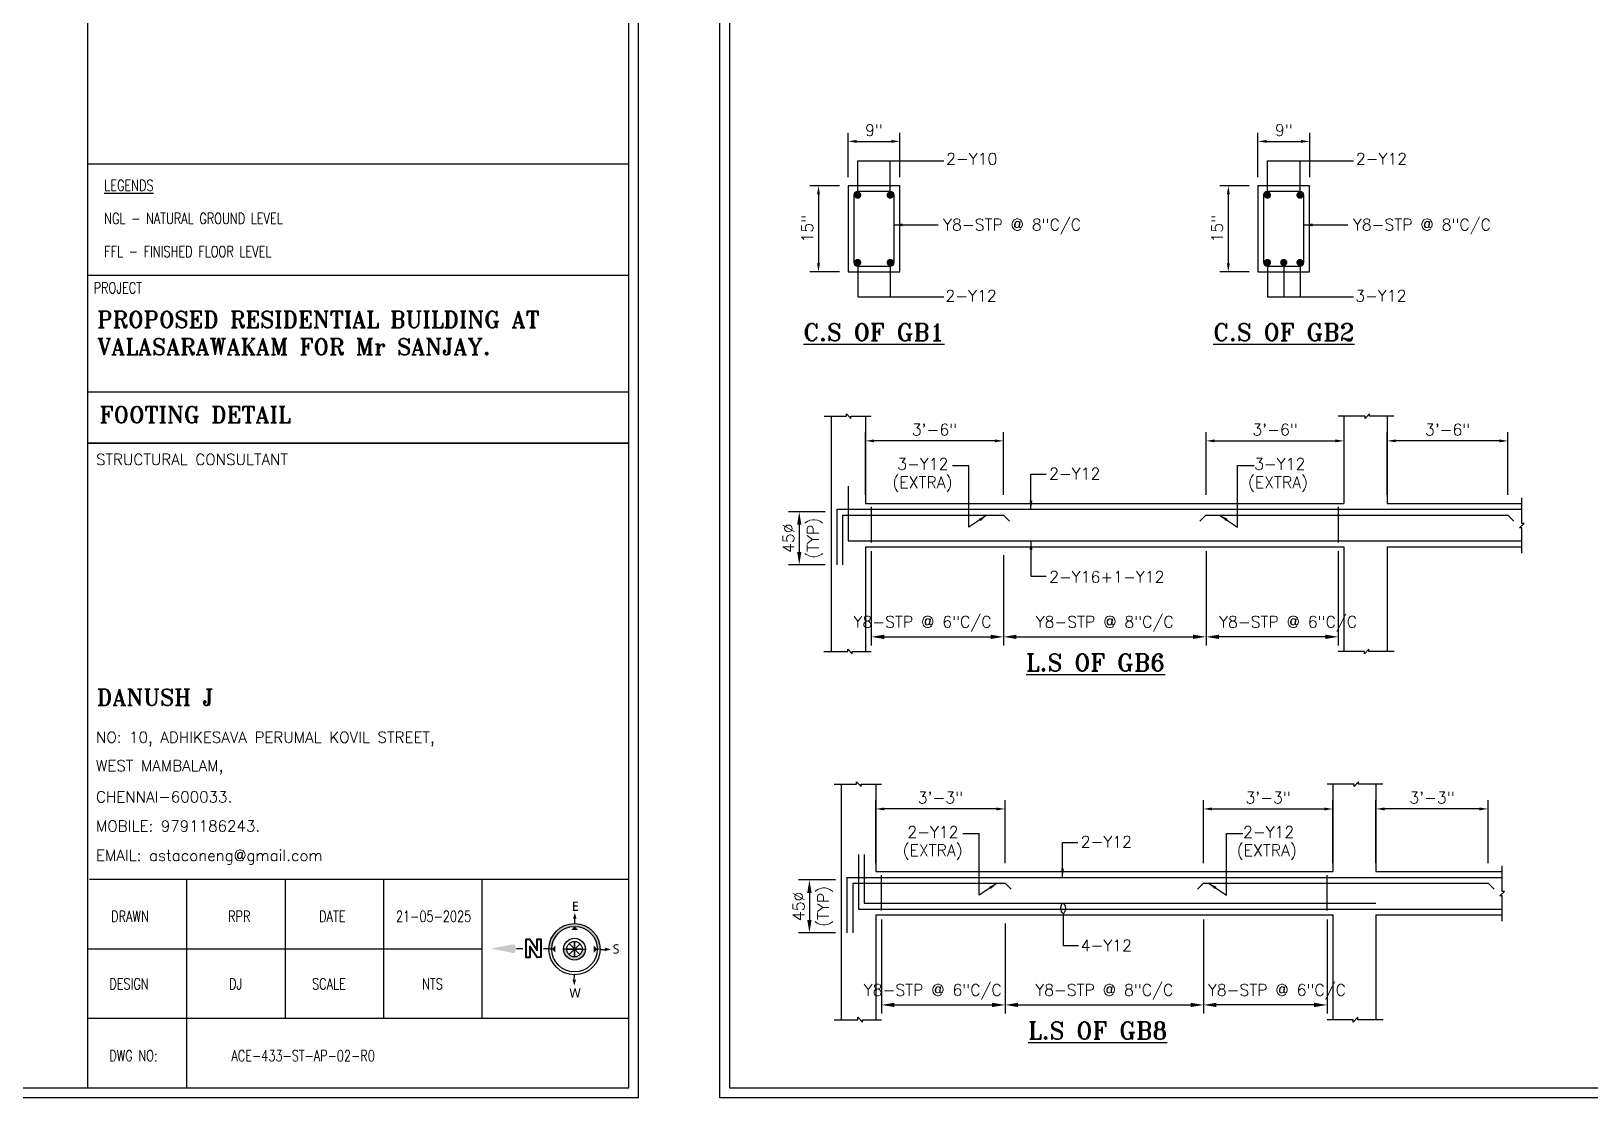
# Model space of a CAD drawing. Header units: inches. Extents: x 138161 to 144959, y -87384 to -84097.
# Drawn here: x 142251 to 143335, y -87384 to -86642 of the extents above; entities that cross this region are included whole.
import ezdxf
from ezdxf.enums import TextEntityAlignment as Align

# ---------------------------------------------------------------- set-up
doc = ezdxf.new("R2010")
doc.units = ezdxf.units.IN
doc.header["$LTSCALE"] = 20
doc.header["$MEASUREMENT"] = 0
doc.header["$PDMODE"] = 3
doc.linetypes.add('CENTER', pattern=[2, 1.25, -0.25, 0.25, -0.25])
for name, color, linetype in [('2con', 1, 'Continuous'), ('2grid', 9, 'CENTER'), ('5CON', 2, 'Continuous'), ('DIM', 1, 'Continuous'), ('ROD', 40, 'Continuous'), ('TEXT', 3, 'Continuous'), ('TITLE', 2, 'Continuous'), ('Title-block', 165, 'Continuous')]:
    doc.layers.add(name, color=color, linetype=linetype)
doc.layers.add('BOUNDARY', color=6, linetype='Continuous', lineweight=40)
doc.styles.add('ROMANS', font='romans.shx', dxfattribs={"height": 8})
doc.styles.add('ROMANT', font='romant.shx', dxfattribs={"height": 8})
doc.styles.add('S', font='SIMPLEX.shx', dxfattribs={"height": 8})
doc.styles.add('SFT3', font='simplex.shx', dxfattribs={"width": 0.75, "height": 150})
doc.styles.add('spot level', font='trebuc.ttf')
doc.dimstyles.new('ROMANS', dxfattribs={"dimtxt": 8, "dimasz": 6, "dimexe": 6, "dimexo": 6, "dimgap": 3, "dimtad": 1, "dimdec": 1, "dimzin": 1, "dimdsep": 46, "dimlunit": 4, "dimtxsty": 'ROMANS', "dimcen": 0.0625, "dimclrd": 1, "dimclre": 1, "dimclrt": 3, "dimadec": 0, "dimazin": 0, "dimtfac": 0.75, "dimtdec": 1, "dimtix": 1, "dimtofl": 0, "dimtmove": 2, "dimatfit": 3, "dimfxl": 1, "dimtolj": 1, "dimtzin": 0, "dimarcsym": 0})

# ---------------------------------------------------------------- blocks, each defined once
blk = doc.blocks.new('*D751')
at = {"layer": 'DEFPOINTS', "color": 0, "transparency": 16777216}
for p in [(142819, -86749.1, 0), (142798.4, -86809.1, 0), (142819, -86809.1, 0)]:
    blk.add_point(p, dxfattribs=at)
at = {"layer": 'DIM', "color": 1, "lineweight": -2, "transparency": 16777216}
for p, q in [((142813, -86749.1, 0), (142792.4, -86749.1, 0)), ((142798.4, -86755.1, 0), (142798.4, -86803.1, 0)), ((142813, -86809.1, 0), (142792.4, -86809.1, 0))]:
    blk.add_line(p, q, dxfattribs=at)
at = {"layer": 'DIM', "color": 1, "transparency": 16777216}
for points in [[(142797.4, -86755.1, 0), (142799.4, -86755.1, 0), (142798.4, -86749.1, 0)], [(142797.4, -86803.1, 0), (142799.4, -86803.1, 0), (142798.4, -86809.1, 0)]]:
    blk.add_solid(points, dxfattribs=at)
at = {"layer": 'DIM', "color": 3, "transparency": 16777216, "insert": (142790.6, -86779.1, 0), "char_height": 8, "attachment_point": 5, "rotation": 90, "style": 'ROMANS'}
blk.add_mtext('\\A1;15"', dxfattribs=at)
blk = doc.blocks.new('*D752')
at = {"layer": 'DEFPOINTS', "color": 0, "transparency": 16777216}
for p in [(142855, -86718.3, 0), (142819, -86749.1, 0), (142855, -86749.1, 0)]:
    blk.add_point(p, dxfattribs=at)
at = {"layer": 'DIM', "color": 1, "lineweight": -2, "transparency": 16777216}
for p, q in [((142819, -86743.1, 0), (142819, -86712.3, 0)), ((142825, -86718.3, 0), (142849, -86718.3, 0)), ((142855, -86743.1, 0), (142855, -86712.3, 0))]:
    blk.add_line(p, q, dxfattribs=at)
at = {"layer": 'DIM', "color": 1, "transparency": 16777216}
for points in [[(142825, -86717.3, 0), (142825, -86719.3, 0), (142819, -86718.3, 0)], [(142849, -86717.3, 0), (142849, -86719.3, 0), (142855, -86718.3, 0)]]:
    blk.add_solid(points, dxfattribs=at)
at = {"layer": 'DIM', "color": 3, "transparency": 16777216, "insert": (142837, -86710.5, 0), "char_height": 8, "attachment_point": 5, "style": 'ROMANS'}
blk.add_mtext('\\A1;9"', dxfattribs=at)
blk = doc.blocks.new('*D754')
at = {"layer": 'DEFPOINTS', "color": 0, "transparency": 16777216}
for p in [(143104.1, -86749.1, 0), (143083.5, -86809.1, 0), (143104.1, -86809.1, 0)]:
    blk.add_point(p, dxfattribs=at)
at = {"layer": 'DIM', "color": 1, "lineweight": -2, "transparency": 16777216}
for p, q in [((143098.1, -86749.1, 0), (143077.5, -86749.1, 0)), ((143083.5, -86755.1, 0), (143083.5, -86803.1, 0)), ((143098.1, -86809.1, 0), (143077.5, -86809.1, 0))]:
    blk.add_line(p, q, dxfattribs=at)
at = {"layer": 'DIM', "color": 1, "transparency": 16777216}
for points in [[(143082.5, -86755.1, 0), (143084.5, -86755.1, 0), (143083.5, -86749.1, 0)], [(143082.5, -86803.1, 0), (143084.5, -86803.1, 0), (143083.5, -86809.1, 0)]]:
    blk.add_solid(points, dxfattribs=at)
at = {"layer": 'DIM', "color": 3, "transparency": 16777216, "insert": (143075.7, -86779.1, 0), "char_height": 8, "attachment_point": 5, "rotation": 90, "style": 'ROMANS'}
blk.add_mtext('\\A1;15"', dxfattribs=at)
blk = doc.blocks.new('*D753')
at = {"layer": 'DEFPOINTS', "color": 0, "transparency": 16777216}
for p in [(143140.1, -86718.3, 0), (143104.1, -86749.1, 0), (143140.1, -86749.1, 0)]:
    blk.add_point(p, dxfattribs=at)
at = {"layer": 'DIM', "color": 1, "lineweight": -2, "transparency": 16777216}
for p, q in [((143104.1, -86743.1, 0), (143104.1, -86712.3, 0)), ((143110.1, -86718.3, 0), (143134.1, -86718.3, 0)), ((143140.1, -86743.1, 0), (143140.1, -86712.3, 0))]:
    blk.add_line(p, q, dxfattribs=at)
at = {"layer": 'DIM', "color": 1, "transparency": 16777216}
for points in [[(143110.1, -86717.3, 0), (143110.1, -86719.3, 0), (143104.1, -86718.3, 0)], [(143134.1, -86717.3, 0), (143134.1, -86719.3, 0), (143140.1, -86718.3, 0)]]:
    blk.add_solid(points, dxfattribs=at)
at = {"layer": 'DIM', "color": 3, "transparency": 16777216, "insert": (143122.1, -86710.5, 0), "char_height": 8, "attachment_point": 5, "style": 'ROMANS'}
blk.add_mtext('\\A1;9"', dxfattribs=at)
blk = doc.blocks.new('*D761')
at = {"layer": 'DEFPOINTS', "color": 0, "transparency": 16777216}
for p in [(142927.1, -87000.2), (143068, -86997.4), (143068, -87062.9)]:
    blk.add_point(p, dxfattribs=at)
at = {"layer": 'DIM', "color": 1, "lineweight": -2, "transparency": 16777216}
for p, q in [((142927.1, -87006.2), (142927.1, -87068.9)), ((143068, -87003.4), (143068, -87068.9)), ((142936.1, -87062.9), (143059, -87062.9))]:
    blk.add_line(p, q, dxfattribs=at)
at = {"layer": 'DIM', "color": 1, "transparency": 16777216}
for points in [[(142936.1, -87061.4), (142936.1, -87064.4), (142927.1, -87062.9)], [(143059, -87061.4), (143059, -87064.4), (143068, -87062.9)]]:
    blk.add_solid(points, dxfattribs=at)
at = {"layer": 'DIM', "color": 3, "transparency": 16777216, "insert": (142997.5, -87053.8), "char_height": 8, "attachment_point": 5, "style": 'ROMANS'}
blk.add_mtext('\\A1;Y8-STP @ 8"C/C', dxfattribs=at)
blk = doc.blocks.new('*D762')
at = {"layer": '2con', "color": 1, "linetype": 'Continuous', "lineweight": -2, "transparency": 16777216}
for p, q in [((143194, -86964.2), (143194, -86920.6)), ((143278, -86964.2), (143278, -86920.6)), ((143272, -86926.6), (143200, -86926.6))]:
    blk.add_line(p, q, dxfattribs=at)
at = {"layer": '2con', "color": 1, "linetype": 'Continuous', "transparency": 16777216}
for points in [[(143200, -86925.6), (143200, -86927.6), (143194, -86926.6)], [(143272, -86925.6), (143272, -86927.6), (143278, -86926.6)]]:
    blk.add_solid(points, dxfattribs=at)
at = {"layer": 'DEFPOINTS', "color": 0, "linetype": 'Continuous', "transparency": 16777216}
for p in [(143194, -86926.6), (143194, -86970.2), (143278, -86970.2)]:
    blk.add_point(p, dxfattribs=at)
at = {"layer": '2con', "color": 3, "linetype": 'Continuous', "transparency": 16777216, "insert": (143236, -86918.8), "char_height": 8, "attachment_point": 5, "style": 'ROMANS'}
blk.add_mtext('\\A1;3\'-6"', dxfattribs=at)
blk = doc.blocks.new('*D763')
at = {"layer": '2con', "color": 1, "linetype": 'Continuous', "lineweight": -2, "transparency": 16777216}
for p, q in [((143068, -86964.2), (143068, -86920.6)), ((143164, -86964.2), (143164, -86920.6)), ((143074, -86926.6), (143158, -86926.6))]:
    blk.add_line(p, q, dxfattribs=at)
at = {"layer": '2con', "color": 1, "linetype": 'Continuous', "transparency": 16777216}
for points in [[(143074, -86925.6), (143074, -86927.6), (143068, -86926.6)], [(143158, -86925.6), (143158, -86927.6), (143164, -86926.6)]]:
    blk.add_solid(points, dxfattribs=at)
at = {"layer": 'DEFPOINTS', "color": 0, "linetype": 'Continuous', "transparency": 16777216}
for p in [(143164, -86926.6), (143068, -86970.2), (143164, -86970.2)]:
    blk.add_point(p, dxfattribs=at)
at = {"layer": '2con', "color": 3, "linetype": 'Continuous', "transparency": 16777216, "insert": (143116, -86918.8), "char_height": 8, "attachment_point": 5, "style": 'ROMANS'}
blk.add_mtext('\\A1;3\'-6"', dxfattribs=at)
blk = doc.blocks.new('*D764')
at = {"layer": '2con', "color": 1, "linetype": 'Continuous', "lineweight": -2, "transparency": 16777216}
for p, q in [((142831.1, -86964.2), (142831.1, -86920.6)), ((142927.1, -86964.2), (142927.1, -86920.6)), ((142921.1, -86926.6), (142837.1, -86926.6))]:
    blk.add_line(p, q, dxfattribs=at)
at = {"layer": '2con', "color": 1, "linetype": 'Continuous', "transparency": 16777216}
for points in [[(142837.1, -86925.6), (142837.1, -86927.6), (142831.1, -86926.6)], [(142921.1, -86925.6), (142921.1, -86927.6), (142927.1, -86926.6)]]:
    blk.add_solid(points, dxfattribs=at)
at = {"layer": 'DEFPOINTS', "color": 0, "linetype": 'Continuous', "transparency": 16777216}
for p in [(142831.1, -86926.6), (142831.1, -86970.2), (142927.1, -86970.2)]:
    blk.add_point(p, dxfattribs=at)
at = {"layer": '2con', "color": 3, "linetype": 'Continuous', "transparency": 16777216, "insert": (142879.1, -86918.8), "char_height": 8, "attachment_point": 5, "style": 'ROMANS'}
blk.add_mtext('\\A1;3\'-6"', dxfattribs=at)
blk = doc.blocks.new('*D765')
at = {"layer": 'DEFPOINTS', "color": 0, "transparency": 16777216}
for p in [(143068, -86997.4), (143160, -86997.4), (143068, -87062.9)]:
    blk.add_point(p, dxfattribs=at)
at = {"layer": 'DIM', "color": 1, "lineweight": -2, "transparency": 16777216}
for p, q in [((143068, -87003.4), (143068, -87068.9)), ((143160, -87003.4), (143160, -87068.9)), ((143151, -87062.9), (143077, -87062.9))]:
    blk.add_line(p, q, dxfattribs=at)
at = {"layer": 'DIM', "color": 1, "transparency": 16777216}
for points in [[(143077, -87061.4), (143077, -87064.4), (143068, -87062.9)], [(143151, -87061.4), (143151, -87064.4), (143160, -87062.9)]]:
    blk.add_solid(points, dxfattribs=at)
at = {"layer": 'DIM', "color": 3, "transparency": 16777216, "insert": (143125.1, -87053.8), "char_height": 8, "attachment_point": 5, "style": 'ROMANS'}
blk.add_mtext('\\A1;Y8-STP @ 6"C/C', dxfattribs=at)
blk = doc.blocks.new('*D766')
at = {"layer": 'DEFPOINTS', "color": 0, "transparency": 16777216}
for p in [(142835.1, -86997.4), (142927.1, -87000.2), (142927.1, -87062.9)]:
    blk.add_point(p, dxfattribs=at)
at = {"layer": 'DIM', "color": 1, "lineweight": -2, "transparency": 16777216}
for p, q in [((142835.1, -87003.4), (142835.1, -87068.9)), ((142927.1, -87006.2), (142927.1, -87068.9)), ((142844.1, -87062.9), (142918.1, -87062.9))]:
    blk.add_line(p, q, dxfattribs=at)
at = {"layer": 'DIM', "color": 1, "transparency": 16777216}
for points in [[(142844.1, -87061.4), (142844.1, -87064.4), (142835.1, -87062.9)], [(142918.1, -87061.4), (142918.1, -87064.4), (142927.1, -87062.9)]]:
    blk.add_solid(points, dxfattribs=at)
at = {"layer": 'DIM', "color": 3, "transparency": 16777216, "insert": (142870.8, -87053.8), "char_height": 8, "attachment_point": 5, "style": 'ROMANS'}
blk.add_mtext('\\A1;Y8-STP @ 6"C/C', dxfattribs=at)
blk = doc.blocks.new('*D792')
at = {"layer": 'DEFPOINTS', "color": 0, "transparency": 16777216}
for p in [(142928.2, -87256.2), (143066.2, -87253.4), (143066.2, -87318.9)]:
    blk.add_point(p, dxfattribs=at)
at = {"layer": 'DIM', "color": 1, "lineweight": -2, "transparency": 16777216}
for p, q in [((143066.2, -87259.4), (143066.2, -87324.9)), ((142928.2, -87262.2), (142928.2, -87324.9)), ((142937.2, -87318.9), (143057.2, -87318.9))]:
    blk.add_line(p, q, dxfattribs=at)
at = {"layer": 'DIM', "color": 1, "transparency": 16777216}
for points in [[(142937.2, -87317.4), (142937.2, -87320.4), (142928.2, -87318.9)], [(143057.2, -87317.4), (143057.2, -87320.4), (143066.2, -87318.9)]]:
    blk.add_solid(points, dxfattribs=at)
at = {"layer": 'DIM', "color": 3, "transparency": 16777216, "insert": (142997.2, -87309.8), "char_height": 8, "attachment_point": 5, "style": 'ROMANS'}
blk.add_mtext('\\A1;Y8-STP @ 8"C/C', dxfattribs=at)
blk = doc.blocks.new('*D793')
at = {"layer": '2con', "color": 1, "linetype": 'Continuous', "lineweight": -2, "transparency": 16777216}
for p, q in [((143186.2, -87220.2), (143186.2, -87176.6)), ((143258.2, -87182.6), (143192.2, -87182.6)), ((143264.2, -87220.2), (143264.2, -87176.6))]:
    blk.add_line(p, q, dxfattribs=at)
at = {"layer": '2con', "color": 1, "linetype": 'Continuous', "transparency": 16777216}
for points in [[(143192.2, -87181.6), (143192.2, -87183.6), (143186.2, -87182.6)], [(143258.2, -87181.6), (143258.2, -87183.6), (143264.2, -87182.6)]]:
    blk.add_solid(points, dxfattribs=at)
at = {"layer": 'DEFPOINTS', "color": 0, "linetype": 'Continuous', "transparency": 16777216}
for p in [(143186.2, -87182.6), (143186.2, -87226.2), (143264.2, -87226.2)]:
    blk.add_point(p, dxfattribs=at)
at = {"layer": '2con', "color": 3, "linetype": 'Continuous', "transparency": 16777216, "insert": (143225.2, -87174.8), "char_height": 8, "attachment_point": 5, "style": 'ROMANS'}
blk.add_mtext('\\A1;3\'-3"', dxfattribs=at)
blk = doc.blocks.new('*D794')
at = {"layer": '2con', "color": 1, "linetype": 'Continuous', "lineweight": -2, "transparency": 16777216}
for p, q in [((143066.2, -87220.2), (143066.2, -87176.6)), ((143072.2, -87182.6), (143150.2, -87182.6)), ((143156.2, -87220.2), (143156.2, -87176.6))]:
    blk.add_line(p, q, dxfattribs=at)
at = {"layer": '2con', "color": 1, "linetype": 'Continuous', "transparency": 16777216}
for points in [[(143072.2, -87181.6), (143072.2, -87183.6), (143066.2, -87182.6)], [(143150.2, -87181.6), (143150.2, -87183.6), (143156.2, -87182.6)]]:
    blk.add_solid(points, dxfattribs=at)
at = {"layer": 'DEFPOINTS', "color": 0, "linetype": 'Continuous', "transparency": 16777216}
for p in [(143156.2, -87182.6), (143066.2, -87226.2), (143156.2, -87226.2)]:
    blk.add_point(p, dxfattribs=at)
at = {"layer": '2con', "color": 3, "linetype": 'Continuous', "transparency": 16777216, "insert": (143111.2, -87174.8), "char_height": 8, "attachment_point": 5, "style": 'ROMANS'}
blk.add_mtext('\\A1;3\'-3"', dxfattribs=at)
blk = doc.blocks.new('*D795')
at = {"layer": '2con', "color": 1, "linetype": 'Continuous', "lineweight": -2, "transparency": 16777216}
for p, q in [((142838.2, -87220.2), (142838.2, -87176.6)), ((142922.2, -87182.6), (142844.2, -87182.6)), ((142928.2, -87220.2), (142928.2, -87176.6))]:
    blk.add_line(p, q, dxfattribs=at)
at = {"layer": '2con', "color": 1, "linetype": 'Continuous', "transparency": 16777216}
for points in [[(142844.2, -87181.6), (142844.2, -87183.6), (142838.2, -87182.6)], [(142922.2, -87181.6), (142922.2, -87183.6), (142928.2, -87182.6)]]:
    blk.add_solid(points, dxfattribs=at)
at = {"layer": 'DEFPOINTS', "color": 0, "linetype": 'Continuous', "transparency": 16777216}
for p in [(142838.2, -87182.6), (142838.2, -87226.2), (142928.2, -87226.2)]:
    blk.add_point(p, dxfattribs=at)
at = {"layer": '2con', "color": 3, "linetype": 'Continuous', "transparency": 16777216, "insert": (142883.2, -87174.8), "char_height": 8, "attachment_point": 5, "style": 'ROMANS'}
blk.add_mtext('\\A1;3\'-3"', dxfattribs=at)
blk = doc.blocks.new('*D796')
at = {"layer": 'DEFPOINTS', "color": 0, "transparency": 16777216}
for p in [(143066.2, -87253.4), (143152.2, -87253.4), (143066.2, -87318.9)]:
    blk.add_point(p, dxfattribs=at)
at = {"layer": 'DIM', "color": 1, "lineweight": -2, "transparency": 16777216}
for p, q in [((143066.2, -87259.4), (143066.2, -87324.9)), ((143152.2, -87259.4), (143152.2, -87324.9)), ((143143.2, -87318.9), (143075.2, -87318.9))]:
    blk.add_line(p, q, dxfattribs=at)
at = {"layer": 'DIM', "color": 1, "transparency": 16777216}
for points in [[(143075.2, -87317.4), (143075.2, -87320.4), (143066.2, -87318.9)], [(143143.2, -87317.4), (143143.2, -87320.4), (143152.2, -87318.9)]]:
    blk.add_solid(points, dxfattribs=at)
at = {"layer": 'DIM', "color": 3, "transparency": 16777216, "insert": (143117.3, -87309.8), "char_height": 8, "attachment_point": 5, "style": 'ROMANS'}
blk.add_mtext('\\A1;Y8-STP @ 6"C/C', dxfattribs=at)
blk = doc.blocks.new('*D797')
at = {"layer": 'DEFPOINTS', "color": 0, "transparency": 16777216}
for p in [(142842.2, -87253.4), (142928.2, -87256.2), (142928.2, -87318.9)]:
    blk.add_point(p, dxfattribs=at)
at = {"layer": 'DIM', "color": 1, "lineweight": -2, "transparency": 16777216}
for p, q in [((142842.2, -87259.4), (142842.2, -87324.9)), ((142928.2, -87262.2), (142928.2, -87324.9)), ((142851.2, -87318.9), (142919.2, -87318.9))]:
    blk.add_line(p, q, dxfattribs=at)
at = {"layer": 'DIM', "color": 1, "transparency": 16777216}
for points in [[(142851.2, -87317.4), (142851.2, -87320.4), (142842.2, -87318.9)], [(142919.2, -87317.4), (142919.2, -87320.4), (142928.2, -87318.9)]]:
    blk.add_solid(points, dxfattribs=at)
at = {"layer": 'DIM', "color": 3, "transparency": 16777216, "insert": (142877.9, -87309.8), "char_height": 8, "attachment_point": 5, "style": 'ROMANS'}
blk.add_mtext('\\A1;Y8-STP @ 6"C/C', dxfattribs=at)

msp = doc.modelspace()

# ---------------------------------------------------------------- hatches: boundary and pattern name
at = {"layer": 'Title-block', "lineweight": -2}
h = msp.add_hatch(color=8, dxfattribs=at)
h.paths.add_polyline_path([(142644.53, -87280.22), (142646.47, -87280.24, 1), (142610.94, -87279.98), (142612.88, -87279.99, -1)])
h.paths.add_polyline_path([(142623.33, -87280.07), (142621.11, -87280.05, 1), (142636.3, -87280.16), (142634.07, -87280.15, -1)])

# ---------------------------------------------------------------- linework, layer by layer
at = {"layer": '2con'}
for p, q in [((142290.18, -86733.92, 0), (142666.21, -86733.92, 0)), ((142825.67, -86731.78, 0), (142885.58, -86731.78, 0)), ((142825.67, -86755.68, 0), (142825.67, -86731.78, 0)), ((142848.3, -86755.68, 0), (142848.3, -86731.78, 0)), ((143110.74, -86731.78, 0), (143170.66, -86731.78, 0)), ((143110.74, -86755.68, 0), (143110.74, -86731.78, 0)), ((143133.38, -86755.68, 0), (143133.38, -86731.78, 0)), ((142825.67, -86802.54, 0), (142825.67, -86826.45, 0)), ((142848.3, -86802.54, 0), (142848.3, -86826.45, 0)), ((143110.74, -86802.54, 0), (143110.74, -86826.45, 0)), ((143122.06, -86802.54, 0), (143122.06, -86826.45, 0)), ((143133.38, -86802.54, 0), (143133.38, -86826.45, 0)), ((142825.67, -86826.45, 0), (142885.58, -86826.45, 0)), ((143110.74, -86826.45, 0), (143170.66, -86826.45, 0)), ((142807.13, -86909.45), (142807.13, -87073.2)), ((142831.13, -86909.44), (142831.13, -86970.19)), ((143163.96, -86909.44), (143163.96, -86970.19)), ((143193.96, -86909.45), (143193.96, -86970.19)), ((142831.13, -86970.19), (143163.96, -86970.19)), ((143193.96, -86970.19), (143287.75, -86970.19)), ((142831.13, -87000.19), (143163.96, -87000.19)), ((142831.13, -87000.19), (142831.13, -87073.2)), ((143163.96, -87000.19), (143163.96, -87073.2)), ((143193.96, -87000.19), (143193.96, -87073.2)), ((143193.96, -87000.19), (143287.75, -87000.19)), ((142814.2, -87165.45), (142814.2, -87329.2)), ((142838.2, -87165.45), (142838.2, -87226.19)), ((143156.2, -87165.45), (143156.2, -87226.19)), ((143186.2, -87165.45), (143186.2, -87226.19)), ((142838.2, -87226.19), (143156.2, -87226.19)), ((143186.2, -87226.19), (143273.99, -87226.19)), ((142838.2, -87256.19), (143156.2, -87256.19)), ((142838.2, -87256.19), (142838.2, -87329.2)), ((143156.2, -87256.19), (143156.2, -87329.2)), ((143186.2, -87256.19), (143186.2, -87329.2)), ((143186.2, -87256.19), (143273.99, -87256.19))]:
    msp.add_line(p, q, dxfattribs=at)
at = {"layer": '2con', "linetype": 'Continuous', "lineweight": 25}
for p, q in [((142802.35, -86909.45), (142817.87, -86909.44)), ((142817.87, -86909.44), (142817.87, -86907.77)), ((142817.87, -86907.77), (142820.96, -86911.06)), ((142820.96, -86911.06), (142820.96, -86909.44)), ((142820.96, -86909.44), (142835.13, -86909.44)), ((143178.7, -86909.44), (143159.96, -86909.44)), ((143181.8, -86907.77), (143178.7, -86911.06)), ((143178.7, -86911.06), (143178.7, -86909.44)), ((143181.8, -86909.44), (143181.8, -86907.77)), ((143198.73, -86909.45), (143181.8, -86909.44)), ((143287.75, -86984), (143287.75, -86966.19)), ((143286.07, -86987.1), (143289.37, -86984)), ((143287.75, -86987.1), (143286.07, -86987.1)), ((143289.37, -86984), (143287.75, -86984)), ((143287.75, -87004.64), (143287.75, -86987.1)), ((142802.13, -87073.2), (142818.81, -87073.2)), ((142818.81, -87073.2), (142818.81, -87071.52)), ((142818.81, -87071.52), (142821.9, -87074.82)), ((142821.9, -87074.82), (142821.9, -87073.2)), ((142821.9, -87073.2), (142835.13, -87073.2)), ((143178.19, -87073.2), (143159.96, -87073.2)), ((143181.28, -87071.52), (143178.19, -87074.82)), ((143178.19, -87074.82), (143178.19, -87073.2)), ((143181.28, -87073.2), (143181.28, -87071.52)), ((143198.96, -87073.2), (143181.28, -87073.2)), ((142824.94, -87165.45), (142824.94, -87163.77)), ((142824.94, -87163.77), (142828.03, -87167.07)), ((143174.04, -87163.77), (143170.95, -87167.07)), ((143174.04, -87165.45), (143174.04, -87163.77)), ((142809.42, -87165.45), (142824.94, -87165.45)), ((142828.03, -87167.07), (142828.03, -87165.45)), ((142828.03, -87165.45), (142842.2, -87165.45)), ((143170.95, -87165.45), (143152.2, -87165.45)), ((143170.95, -87167.07), (143170.95, -87165.45)), ((143190.98, -87165.45), (143174.04, -87165.45)), ((143273.99, -87240.01), (143273.99, -87222.19)), ((143272.32, -87243.1), (143275.61, -87240.01)), ((143273.99, -87243.1), (143272.32, -87243.1)), ((143275.61, -87240.01), (143273.99, -87240.01)), ((143273.99, -87260.64), (143273.99, -87243.1)), ((142809.2, -87329.2), (142825.88, -87329.2)), ((142825.88, -87329.2), (142825.88, -87327.52)), ((142825.88, -87327.52), (142828.97, -87330.82)), ((142828.97, -87330.82), (142828.97, -87329.2)), ((142828.97, -87329.2), (142842.2, -87329.2)), ((143170.43, -87329.2), (143152.2, -87329.2)), ((143173.52, -87327.52), (143170.43, -87330.82)), ((143170.43, -87330.82), (143170.43, -87329.2)), ((143173.52, -87329.2), (143173.52, -87327.52)), ((143191.2, -87329.2), (143173.52, -87329.2))]:
    msp.add_line(p, q, dxfattribs=at)
at = {"layer": '2con', "linetype": 'Continuous'}
for p, q in [((142666.21, -87231.77, 0), (142291.21, -87231.77, 0)), ((142359.11, -87376.71, 0), (142359.11, -87231.77, 0)), ((142427.53, -87328.39, 0), (142427.53, -87231.77, 0)), ((142495.95, -87328.39, 0), (142495.95, -87231.77, 0)), ((142564.37, -87328.39, 0), (142564.37, -87231.77, 0)), ((142563.86, -87280.08, 0), (142290.18, -87280.08, 0)), ((142666.21, -87328.39, 0), (142290.69, -87328.39, 0))]:
    msp.add_line(p, q, dxfattribs=at)
at = {"layer": '2con', "elevation": 0}
for points in [[(142818.98, -86809.11), (142854.98, -86809.11), (142854.98, -86749.11), (142818.98, -86749.11), (142818.98, -86809.11)], [(143104.06, -86809.11), (143140.06, -86809.11), (143140.06, -86749.11), (143104.06, -86749.11), (143104.06, -86809.11)]]:
    msp.add_lwpolyline(points, dxfattribs=at)
at = {"layer": '2con'}
msp.add_lwpolyline([(142968.59, -87255), (142968.59, -87277.49), (142979.23, -87277.49)], dxfattribs=at)
at = {"layer": '2con', "linetype": 'Continuous', "extrusion": (0, 0, -1)}
msp.add_ellipse((142968.59, -87251.68), major_axis=(0, 3.32), ratio=0.5394832, dxfattribs=at)
at = {"layer": '2grid', "color": 1, "ltscale": 20}
for p, q in [((142891.69, -86943.7), (142903.1, -86943.7)), ((143089.97, -86943.7), (143101.39, -86943.7)), ((142898.76, -87199.7), (142910.17, -87199.7)), ((143082.22, -87199.7), (143093.63, -87199.7))]:
    msp.add_line(p, q, dxfattribs=at)
at = {"layer": '5CON', "color": 2}
msp.add_line((142290.18, -86811.23, 0), (142666.21, -86811.23, 0), dxfattribs=at)
at = {"layer": 'BOUNDARY', "linetype": 'Continuous', "ltscale": 250, "elevation": 0}
msp.add_lwpolyline([(142595, -87273.14), (142597.55, -87273.12), (142602.7, -87280.72), (142602.64, -87273.08), (142605.19, -87273.06), (142605.29, -87285.8), (142602.74, -87285.82), (142597.59, -87278.22), (142597.65, -87285.86), (142595.1, -87285.88)], close=True, dxfattribs=at)
at = {"layer": 'DIM', "color": 1}
for p, q in [((142803.13, -86975.94), (142777.49, -86975.94)), ((142785.03, -86984.94), (142785.03, -87003.79)), ((142803.13, -87012.79), (142777.49, -87012.79)), ((142810.2, -87231.95), (142784.56, -87231.95)), ((142792.1, -87240.95), (142792.1, -87259.79)), ((142810.2, -87268.79), (142784.56, -87268.79))]:
    msp.add_line(p, q, dxfattribs=at)
for points in [[(142783.53, -86984.94), (142786.53, -86984.94), (142785.03, -86975.94)], [(142783.53, -87003.79), (142786.53, -87003.79), (142785.03, -87012.79)], [(142790.6, -87240.95), (142793.6, -87240.95), (142792.1, -87231.95)], [(142790.6, -87259.79), (142793.6, -87259.79), (142792.1, -87268.79)]]:
    msp.add_solid(points, dxfattribs=at)
at = {"layer": 'ROD', "linetype": 'Continuous', "lineweight": 25}
for p, q in [((142819.13, -86958.19), (142819.13, -86996.19)), ((142811.13, -86974.19), (143287.75, -86974.19)), ((142811.13, -86974.19), (142811.13, -87012.79)), ((142815.13, -86978.19), (142927.13, -86978.19)), ((142815.13, -86978.19), (142815.13, -87012.79)), ((142927.13, -86978.19), (142931.37, -86982.43)), ((143067.96, -86978.19), (143063.71, -86982.43)), ((143067.96, -86978.19), (143277.96, -86978.19)), ((143277.96, -86978.19), (143282.2, -86982.43)), ((142819.13, -86996.19), (143287.75, -86996.19)), ((142826.2, -87214.19), (142826.2, -87252.19)), ((142830.2, -87214.19), (142830.2, -87248.19)), ((142818.2, -87230.19), (143273.99, -87230.19)), ((142818.2, -87230.19), (142818.2, -87268.79)), ((142822.2, -87234.19), (142928.2, -87234.19)), ((142822.2, -87234.19), (142822.2, -87268.79)), ((142928.2, -87234.19), (142932.44, -87238.44)), ((143066.2, -87234.19), (143061.96, -87238.44)), ((143066.2, -87234.19), (143264.2, -87234.19)), ((143264.2, -87234.19), (143268.44, -87238.44)), ((142830.2, -87248.19), (143186.2, -87248.19)), ((142826.2, -87252.19), (143273.99, -87252.19))]:
    msp.add_line(p, q, dxfattribs=at)
at = {"layer": 'ROD', "elevation": 0}
for points in [[(142825.48, -86805.11), (142848.48, -86805.11, 0.4142136), (142850.98, -86802.61), (142850.98, -86755.61, 0.4142136), (142848.48, -86753.11), (142825.48, -86753.11, 0.4142136), (142822.98, -86755.61), (142822.98, -86802.61, 0.4142136)], [(143110.56, -86805.11), (143133.56, -86805.11, 0.4142136), (143136.06, -86802.61), (143136.06, -86755.61, 0.4142136), (143133.56, -86753.11), (143110.56, -86753.11, 0.4142136), (143108.06, -86755.61), (143108.06, -86802.61, 0.4142136)]]:
    msp.add_lwpolyline(points, format="xyb", close=True, dxfattribs=at)
at = {"layer": 'ROD', "const_width": 2.5, "elevation": 0}
for points in [[(142824.42, -86755.68, 1), (142826.92, -86755.68, 1)], [(142849.55, -86755.68, -1), (142847.05, -86755.68, -1)], [(143109.49, -86755.68, 1), (143111.99, -86755.68, 1)], [(143134.63, -86755.68, -1), (143132.13, -86755.68, -1)], [(142824.42, -86802.54, -1), (142826.92, -86802.54, -1)], [(142849.55, -86802.54, 1), (142847.05, -86802.54, 1)], [(143109.49, -86802.54, -1), (143111.99, -86802.54, -1)], [(143120.81, -86802.54, -1), (143123.31, -86802.54, -1)], [(143134.63, -86802.54, 1), (143132.13, -86802.54, 1)]]:
    msp.add_lwpolyline(points, format="xyb", close=True, dxfattribs=at)
at = {"layer": 'ROD', "linetype": 'Continuous', "lineweight": 25, "const_width": 1}
for points in [[(142835.13, -86972.46), (142835.13, -86997.41)], [(143159.96, -86972.46), (143159.96, -86997.41)], [(142842.2, -87228.46), (142842.2, -87253.41)], [(143152.2, -87228.46), (143152.2, -87253.41)]]:
    msp.add_lwpolyline(points, dxfattribs=at)
at = {"layer": 'TITLE', "color": 2}
for p, q in [((142290.18, -87376.71, 0), (142290.18, -85835.99, 0)), ((142290.18, -86892.43, 0), (142666.21, -86892.43, 0)), ((142290.18, -86928.26, 0), (142666.21, -86928.26, 0)), ((142666.21, -86928.26, 0), (142290.18, -86928.26, 0))]:
    msp.add_line(p, q, dxfattribs=at)
at = {"layer": 'TITLE', "color": 2, "elevation": 0}
for points in [[(140446.43, -85829.18), (142673.01, -85829.18), (142673.01, -87383.51), (140446.43, -87383.51)], [(142729.86, -85829.18), (144956.45, -85829.18), (144956.45, -87383.51), (142729.86, -87383.51)], [(140453.24, -85835.99), (142666.21, -85835.99), (142666.21, -87376.71), (140453.24, -87376.71)], [(142736.67, -85835.99), (144949.64, -85835.99), (144949.64, -87376.71), (142736.67, -87376.71)]]:
    msp.add_lwpolyline(points, close=True, dxfattribs=at)
at = {"layer": 'Title-block', "color": 8, "lineweight": -2}
for p, q in [((142628.83, -87262.34), (142628.86, -87258.59)), ((142592.68, -87279.85), (142588.25, -87279.81)), ((142610.94, -87279.98), (142607.19, -87279.95)), ((142610.94, -87279.98), (142612.88, -87279.99)), ((142623.33, -87280.07), (142621.11, -87280.05)), ((142634.07, -87280.15), (142623.33, -87280.07)), ((142623.33, -87280.07), (142634.07, -87280.15)), ((142632.53, -87276.34), (142624.88, -87283.88)), ((142624.88, -87283.88), (142632.53, -87276.34)), ((142632.47, -87283.93), (142624.93, -87276.28)), ((142624.93, -87276.28), (142632.47, -87283.93)), ((142628.66, -87285.48), (142628.74, -87274.74)), ((142628.74, -87274.74), (142628.66, -87285.48)), ((142634.07, -87280.15), (142636.3, -87280.16)), ((142646.47, -87280.24), (142644.53, -87280.22)), ((142646.47, -87280.24), (142650.22, -87280.27)), ((142628.55, -87301.63), (142628.57, -87297.88))]:
    msp.add_line(p, q, dxfattribs=at)
for radius in [17.77, 15.82, 7.59, 5.37]:
    msp.add_circle((142628.7, -87280.11), radius, dxfattribs=at)
for points in [[(142627.59, -87259.21), (142628.86, -87258.59), (142628.89, -87254.79)], [(142628.89, -87254.79), (142630.12, -87259.23), (142628.86, -87258.59)], [(142628.82, -87264.29), (142631.33, -87266.84), (142626.27, -87266.8)], [(142588.25, -87279.81), (142587, -87276.64), (142570.46, -87279.68)], [(142570.46, -87279.68), (142586.96, -87282.97), (142588.25, -87279.81)], [(142612.88, -87279.99), (142615.43, -87277.48), (142615.39, -87282.54)], [(142644.53, -87280.22), (142641.98, -87282.74), (142642.01, -87277.67)], [(142654.02, -87280.29), (142649.58, -87281.53), (142650.22, -87280.27)], [(142649.6, -87279), (142650.22, -87280.27), (142654.02, -87280.29)], [(142628.52, -87305.42), (142627.28, -87300.99), (142628.55, -87301.63)], [(142629.82, -87301), (142628.55, -87301.63), (142628.52, -87305.42)]]:
    msp.add_solid(points, dxfattribs=at)

# ---------------------------------------------------------------- texts
at = {"layer": 'BOUNDARY', "linetype": 'Continuous', "ltscale": 250, "style": 'spot level'}
for s, p in [('E', (142629.26, -87253.48)), ('S', (142657.58, -87283.19)), ('W', (142629.06, -87313.88))]:
    msp.add_text(s, height=6.47, dxfattribs=at).set_placement(p, align=Align.CENTER)
at = {"layer": 'DIM', "color": 3, "char_height": 8, "attachment_point": 5, "rotation": 90, "style": 'S'}
for s, insert in [('\\A1;45%%C', (142777.49, -86994.37)), ('\\A1;(TYP)', (142795.87, -86994.37)), ('\\A1;(TYP)', (142802.94, -87250.37)), ('\\A1;45%%C', (142784.56, -87250.37))]:
    msp.add_mtext(s, dxfattribs=dict(at, insert=insert))
at = {"layer": 'TEXT', "style": 'S'}
for s, p in [('2-Y10', (142887.14, -86730.44, 0)), ('2-Y12', (143172.22, -86730.44, 0)), ('Y8-STP @ 8"C/C', (142885.1, -86776.21, 0)), ('Y8-STP @ 8"C/C', (143170.17, -86776.21, 0)), ('2-Y12', (142886.7, -86825.73, 0)), ('3-Y12', (143171.78, -86825.73, 0)), ('3-Y12', (142853.14, -86942.63)), ('(EXTRA)', (142849.84, -86955.41)), ('2-Y16+1-Y12', (142958.86, -87021.2)), ('2-Y12', (142860.21, -87198.64)), ('(EXTRA)', (142856.91, -87211.41)), ('4-Y12', (142980.79, -87277.57))]:
    msp.add_text(s, height=8, dxfattribs=at).set_placement(p, align=Align.MIDDLE_LEFT)
at = {"layer": 'TEXT', "color": 3, "style": 'SFT3', "width": 0.75}
for s, height, p in [('%%ULEGENDS', 7.681, (142301.53, -86752.74, 0)), ('NGL - NATURAL GROUND LEVEL', 7.6806, (142301.53, -86775.74, 0)), ('FFL - FINISHED FLOOR LEVEL', 7.6806, (142301.53, -86798.74, 0)), ('PROJECT', 7.681, (142294.16, -86824.05, 0)), ('DRAWN', 7.681, (142306.34, -87261.13, 0)), ('RPR', 7.681, (142387.68, -87261.13, 0)), ('DATE', 7.681, (142451.06, -87261.13, 0)), ('21-05-2025', 7.681, (142504.48, -87261.13, 0)), ('DESIGN', 7.681, (142305.06, -87308.1, 0)), ('DJ', 7.681, (142388.32, -87308.1, 0)), ('SCALE', 7.681, (142446.15, -87308.1, 0)), ('NTS', 7.681, (142522.71, -87308.1, 0)), ('DWG NO:', 7.681, (142305.06, -87358.06, 0)), ('ACE-433-ST-AP-02-R0', 7.6806, (142390.03, -87358.06, 0))]:
    msp.add_text(s, height=height, dxfattribs=at).set_placement(p)
at = {"layer": 'TEXT', "color": 3, "style": 'ROMANS'}
for s, p in [('STRUCTURAL CONSULTANT', (142295.79, -86939.49, 0)), ('NO: 10, ADHIKESAVA PERUMAL KOVIL STREET,', (142295.79, -87132.75, 0)), ('WEST MAMBALAM,', (142295.79, -87152.51, 0)), ('CHENNAI-600033.', (142295.79, -87174.2, 0)), ('MOBILE: 9791186243.', (142295.79, -87194.48, 0)), ('EMAIL: astaconeng@gmail.com', (142295.79, -87214.94, 0))]:
    msp.add_text(s, height=7.6806, dxfattribs=at).set_placement(p, align=Align.MIDDLE_LEFT)
at = {"layer": 'TEXT', "style": 'S'}
for s, p in [('2-Y12', (142958.86, -86949.42)), ('3-Y12', (143101.45, -86942.63)), ('(EXTRA)', (143097.14, -86955.41)), ('2-Y12', (143093.7, -87198.64)), ('2-Y12', (142980.79, -87205.43)), ('(EXTRA)', (143089.38, -87211.41))]:
    msp.add_text(s, height=8, rotation=360, dxfattribs=at).set_placement(p, align=Align.MIDDLE_LEFT)
at = {"layer": 'TITLE', "color": 2, "style": 'ROMANT'}
for s, height, p in [('%%UC.S OF GB1', 12, (142787.93, -86857, 0)), ('%%UC.S OF GB2', 12, (143073, -86857, 0)), ('FOOTING DETAIL', 11.4, (142298.3, -86914.05, 0)), ('%%UL.S OF GB6', 12, (142942.81, -87086.74)), ('DANUSH J', 11.4, (142296.45, -87110.63, 0)), ('%%UL.S OF GB8', 12, (142944.31, -87342.75))]:
    msp.add_text(s, height=height, dxfattribs=at).set_placement(p)
at = {"layer": 'TITLE', "color": 2, "insert": (142296.67, -86836.46, 0), "char_height": 11.4, "width": 359.7115, "attachment_point": 1, "style": 'ROMANT'}
msp.add_mtext('\\A1;PROPOSED RESIDENTIAL BUILDING AT VALASARAWAKAM FOR Mr SANJAY.{\\H1.83333x; }', dxfattribs=at)

# ---------------------------------------------------------------- dimensions: what is measured, and where the dimension line sits
at = {"layer": '2con', "linetype": 'Continuous'}
for base, p1, p2, text, picture, middle in [((142831.13, -86926.55), (142927.13, -86970.19), (142831.13, -86970.19), '3\'-6"', '*D764', (142879.13, -86918.79)), ((143193.96, -86926.55), (143277.96, -86970.19), (143193.96, -86970.19), '3\'-6"', '*D762', (143235.96, -86918.79)), ((142838.2, -87182.56), (142928.2, -87226.19), (142838.2, -87226.19), '3\'-3"', '*D795', (142883.2, -87174.79)), ((143186.2, -87182.56), (143264.2, -87226.19), (143186.2, -87226.19), '3\'-3"', '*D793', (143225.2, -87174.79))]:
    dim = msp.add_linear_dim(base=base, p1=p1, p2=p2, text=text, dimstyle='ROMANS', override={"dimarcsym": 1}, dxfattribs=at)
    dim.commit()
    dim.dimension.update_dxf_attribs({"geometry": picture, "text_midpoint": middle})
for base, p1, p2, text, picture, middle in [((143163.96, -86926.55), (143067.96, -86970.19), (143163.96, -86970.19), '3\'-6"', '*D763', (143115.96, -86918.79)), ((143156.2, -87182.56), (143066.2, -87226.19), (143156.2, -87226.19), '3\'-3"', '*D794', (143111.2, -87174.79))]:
    dim = msp.add_linear_dim(base=base, p1=p1, p2=p2, angle=180, text=text, dimstyle='ROMANS', override={"dimarcsym": 1}, dxfattribs=at)
    dim.commit()
    dim.dimension.update_dxf_attribs({"geometry": picture, "text_midpoint": middle})
at = {"layer": 'DIM'}
for p1, p2, distance, text, picture, middle in [((142818.98, -86749.11, 0), (142854.98, -86749.11, 0), 30.84, '9"', '*D752', (142836.98, -86710.51, 0)), ((143104.06, -86749.11, 0), (143140.06, -86749.11, 0), 30.84, '9"', '*D753', (143122.06, -86710.51, 0)), ((142818.98, -86749.11, 0), (142818.98, -86809.11, 0), -20.57, '15"', '*D751', (142790.65, -86779.11, 0)), ((143104.06, -86749.11, 0), (143104.06, -86809.11, 0), -20.57, '15"', '*D754', (143075.72, -86779.11, 0))]:
    dim = msp.add_aligned_dim(p1=p1, p2=p2, distance=distance, text=text, dimstyle='ROMANS', override={"dimfxl": 0.0625}, dxfattribs=at)
    dim.commit()
    dim.dimension.update_dxf_attribs({"geometry": picture, "text_midpoint": middle})
for base, p1, p2, picture, middle in [((142927.13, -87062.93), (142835.13, -86997.41), (142927.13, -87000.19), '*D766', (142870.79, -87053.83)), ((142928.2, -87318.93), (142842.2, -87253.41), (142928.2, -87256.19), '*D797', (142877.86, -87309.84))]:
    dim = msp.add_linear_dim(base=base, p1=p1, p2=p2, text='Y8-STP @ 6"C/C', dimstyle='ROMANS', override={"dimasz": 9, "dimcen": 8}, dxfattribs=at)
    dim.commit()
    dim.dimension.update_dxf_attribs({"geometry": picture, "text_midpoint": middle, "dimtype": 160})
for base, p1, p2, picture, middle in [((143067.96, -87062.93), (142927.13, -87000.19), (143067.96, -86997.41), '*D761', (142997.54, -87053.83)), ((143066.2, -87318.93), (142928.2, -87256.19), (143066.2, -87253.41), '*D792', (142997.2, -87309.84))]:
    dim = msp.add_linear_dim(base=base, p1=p1, p2=p2, text='Y8-STP @ 8"C/C', dimstyle='ROMANS', override={"dimasz": 9, "dimcen": 8}, dxfattribs=at)
    dim.commit()
    dim.dimension.update_dxf_attribs({"geometry": picture, "text_midpoint": middle})
for base, p1, p2, picture, middle in [((143067.96, -87062.93), (143159.96, -86997.41), (143067.96, -86997.41), '*D765', (143125.05, -87053.83)), ((143066.2, -87318.93), (143152.2, -87253.41), (143066.2, -87253.41), '*D796', (143117.29, -87309.84))]:
    dim = msp.add_linear_dim(base=base, p1=p1, p2=p2, angle=180, text='Y8-STP @ 6"C/C', dimstyle='ROMANS', override={"dimasz": 9, "dimcen": 8}, dxfattribs=at)
    dim.commit()
    dim.dimension.update_dxf_attribs({"geometry": picture, "text_midpoint": middle, "dimtype": 160})

# ---------------------------------------------------------------- leaders
at = {"layer": '2con'}
for points, override in [([(142850.98, -86776.41, 0), (142881.63, -86776.41, 0)], {"dimgap": 3, "dimtad": 0, "dimarcsym": 1}), ([(143136.06, -86776.41, 0), (143166.7, -86776.41, 0)], {"dimgap": 3, "dimtad": 0, "dimarcsym": 1}), ([(142946.23, -86974.19), (142946.23, -86949.82), (142956.87, -86949.82)], {"dimgap": 3, "dimtad": 0, "dimfxl": 6, "dimfxlon": 1, "dimarcsym": 1}), ([(142946.23, -86996.19), (142946.23, -87020.8), (142956.87, -87020.8)], {"dimgap": 3, "dimtad": 0, "dimfxl": 6, "dimfxlon": 1, "dimarcsym": 1}), ([(142968.16, -87230.19), (142968.16, -87205.83), (142978.8, -87205.83)], {"dimgap": 3, "dimtad": 0, "dimfxl": 6, "dimfxlon": 1, "dimarcsym": 1})]:
    msp.add_leader(points, dimstyle='ROMANS', override=override, dxfattribs=at)
at = {"layer": '2grid', "color": 1, "ltscale": 20}
for points in [[(142915.6, -86978.19), (142903.1, -86986.62), (142903.1, -86943.7)], [(143077.47, -86978.19), (143089.97, -86986.62), (143089.97, -86943.7)], [(142922.67, -87234.19), (142910.17, -87242.62), (142910.17, -87199.7)], [(143069.72, -87234.19), (143082.22, -87242.62), (143082.22, -87199.7)]]:
    msp.add_leader(points, dimstyle='ROMANS', override={"dimgap": 3, "dimtad": 0, "dimarcsym": 1}, dxfattribs=at)

doc.saveas('drawing.dxf')
